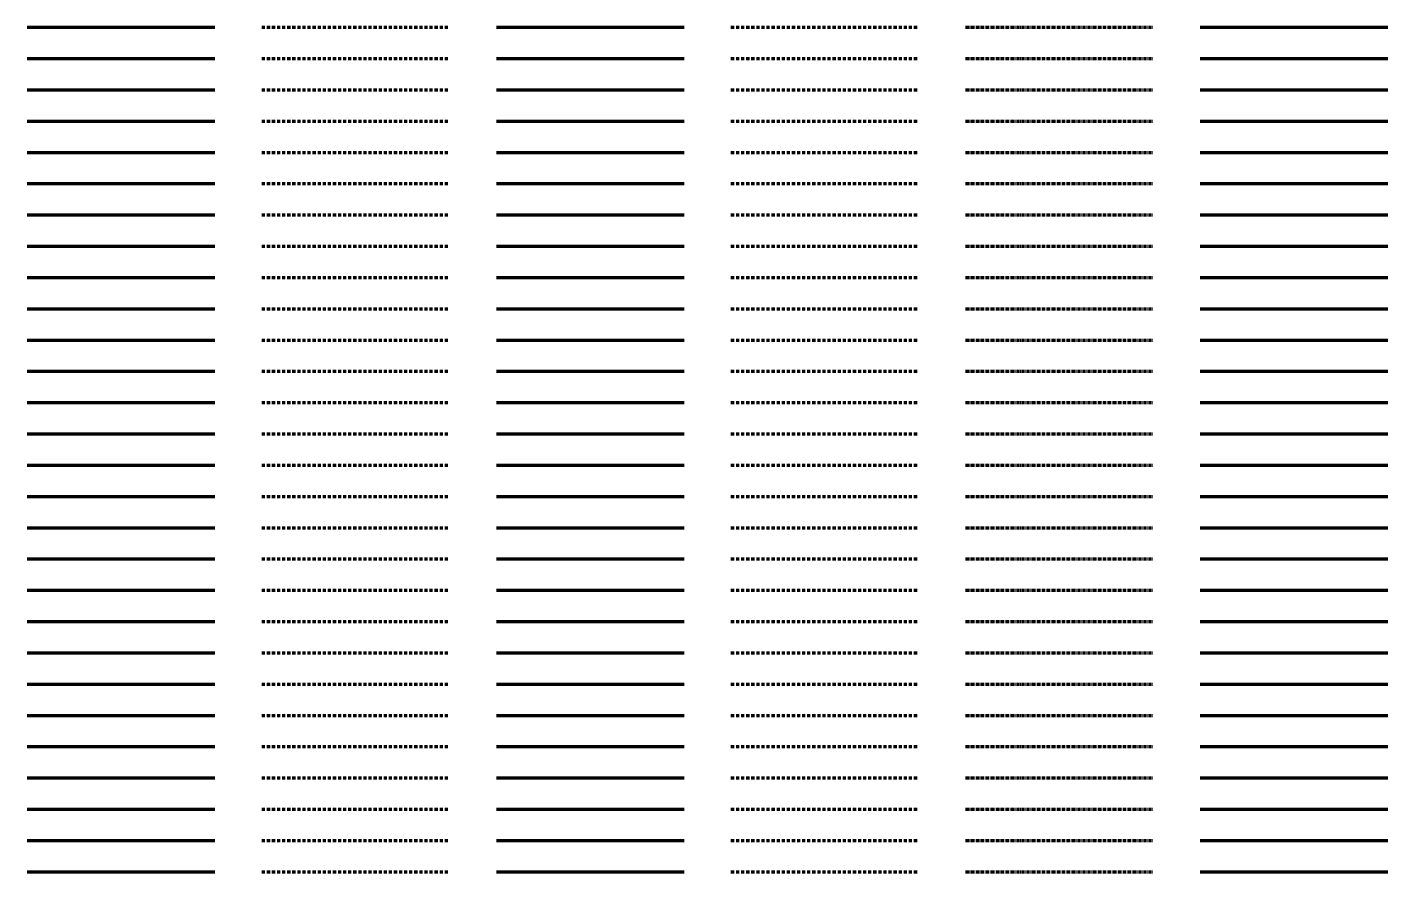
# Model space of a CAD drawing. Header units: metres. Extents: x -170 to 2070, y -13 to 17840.
# Drawn here: x 150 to 1020, y 14500 to 15040 of the extents above; entities that cross this region are included whole.
import ezdxf
from ezdxf.lldxf.tags import DXFTag

# ---------------------------------------------------------------- set-up
doc = ezdxf.new("R2010")
doc.units = ezdxf.units.M
doc.linetypes.add('KL-SO', pattern=[3.25, 2, -1.25])
doc.linetypes.add('KL-VERLATEN-SO', pattern=[3.25, 2, -0.5, 0.25, -0.5])
for name, color, linetype, lineweight in [('B-OI-KL-ET_MS_MANTELBUIS_ST_107-G', 7, 'Continuous', 70), ('B-OI-KL-ET_MS_MANTELBUIS_ST_107-RESERVE-G', 7, 'KL-RESERVE-SO', 70), ('B-OI-KL-ET_MS_MANTELBUIS_ST_107-VERLATEN-G', 7, 'KL-VERLATEN-SO', 70), ('B-OI-KL-ET_MS_MANTELBUIS_ST_108-G', 7, 'Continuous', 70), ('B-OI-KL-ET_MS_MANTELBUIS_ST_108-RESERVE-G', 7, 'KL-RESERVE-SO', 70), ('B-OI-KL-ET_MS_MANTELBUIS_ST_108-VERLATEN-G', 7, 'KL-VERLATEN-SO', 70), ('B-OI-KL-ET_MS_MANTELBUIS_ST_110-G', 7, 'Continuous', 70), ('B-OI-KL-ET_MS_MANTELBUIS_ST_110-RESERVE-G', 7, 'KL-RESERVE-SO', 70), ('B-OI-KL-ET_MS_MANTELBUIS_ST_110-VERLATEN-G', 7, 'KL-VERLATEN-SO', 70), ('B-OI-KL-ET_MS_MANTELBUIS_ST_113-G', 7, 'Continuous', 70), ('B-OI-KL-ET_MS_MANTELBUIS_ST_113-RESERVE-G', 7, 'KL-RESERVE-SO', 70), ('B-OI-KL-ET_MS_MANTELBUIS_ST_113-VERLATEN-G', 7, 'KL-VERLATEN-SO', 70), ('B-OI-KL-ET_MS_MANTELBUIS_ST_114.3-G', 7, 'Continuous', 70), ('B-OI-KL-ET_MS_MANTELBUIS_ST_114.3-RESERVE-G', 7, 'KL-RESERVE-SO', 70), ('B-OI-KL-ET_MS_MANTELBUIS_ST_114.3-VERLATEN-G', 7, 'KL-VERLATEN-SO', 70), ('B-OI-KL-ET_MS_MANTELBUIS_ST_120-G', 7, 'Continuous', 70), ('B-OI-KL-ET_MS_MANTELBUIS_ST_120-RESERVE-G', 7, 'KL-RESERVE-SO', 70), ('B-OI-KL-ET_MS_MANTELBUIS_ST_120-VERLATEN-G', 7, 'KL-VERLATEN-SO', 70), ('B-OI-KL-ET_MS_MANTELBUIS_ST_125-G', 7, 'Continuous', 70), ('B-OI-KL-ET_MS_MANTELBUIS_ST_125-RESERVE-G', 7, 'KL-RESERVE-SO', 70), ('B-OI-KL-ET_MS_MANTELBUIS_ST_125-VERLATEN-G', 7, 'KL-VERLATEN-SO', 70), ('B-OI-KL-ET_MS_MANTELBUIS_ST_133-G', 7, 'Continuous', 70), ('B-OI-KL-ET_MS_MANTELBUIS_ST_133-RESERVE-G', 7, 'KL-RESERVE-SO', 70), ('B-OI-KL-ET_MS_MANTELBUIS_ST_133-VERLATEN-G', 7, 'KL-VERLATEN-SO', 70), ('B-OI-KL-ET_MS_MANTELBUIS_ST_139.7-G', 7, 'Continuous', 70), ('B-OI-KL-ET_MS_MANTELBUIS_ST_139.7-RESERVE-G', 7, 'KL-RESERVE-SO', 70), ('B-OI-KL-ET_MS_MANTELBUIS_ST_139.7-VERLATEN-G', 7, 'KL-VERLATEN-SO', 70), ('B-OI-KL-ET_MS_MANTELBUIS_ST_140-G', 7, 'Continuous', 70), ('B-OI-KL-ET_MS_MANTELBUIS_ST_140-RESERVE-G', 7, 'KL-RESERVE-SO', 70), ('B-OI-KL-ET_MS_MANTELBUIS_ST_140-VERLATEN-G', 7, 'KL-VERLATEN-SO', 70), ('B-OI-KL-ET_MS_MANTELBUIS_ST_150-G', 7, 'Continuous', 70), ('B-OI-KL-ET_MS_MANTELBUIS_ST_150-RESERVE-G', 7, 'KL-RESERVE-SO', 70), ('B-OI-KL-ET_MS_MANTELBUIS_ST_150-VERLATEN-G', 7, 'KL-VERLATEN-SO', 70), ('B-OI-KL-ET_MS_MANTELBUIS_ST_159-G', 7, 'Continuous', 70), ('B-OI-KL-ET_MS_MANTELBUIS_ST_159-RESERVE-G', 7, 'KL-RESERVE-SO', 70), ('B-OI-KL-ET_MS_MANTELBUIS_ST_159-VERLATEN-G', 7, 'KL-VERLATEN-SO', 70), ('B-OI-KL-ET_MS_MANTELBUIS_ST_160-G', 7, 'Continuous', 70), ('B-OI-KL-ET_MS_MANTELBUIS_ST_160-RESERVE-G', 7, 'KL-RESERVE-SO', 70), ('B-OI-KL-ET_MS_MANTELBUIS_ST_160-VERLATEN-G', 7, 'KL-VERLATEN-SO', 70), ('B-OI-KL-ET_MS_MANTELBUIS_ST_168.3-G', 7, 'Continuous', 70), ('B-OI-KL-ET_MS_MANTELBUIS_ST_168.3-RESERVE-G', 7, 'KL-RESERVE-SO', 70), ('B-OI-KL-ET_MS_MANTELBUIS_ST_168.3-VERLATEN-G', 7, 'KL-VERLATEN-SO', 70), ('B-OI-KL-ET_MS_MANTELBUIS_ST_175-G', 7, 'Continuous', 70), ('B-OI-KL-ET_MS_MANTELBUIS_ST_175-RESERVE-G', 7, 'KL-RESERVE-SO', 70), ('B-OI-KL-ET_MS_MANTELBUIS_ST_175-VERLATEN-G', 7, 'KL-VERLATEN-SO', 70), ('B-OI-KL-ET_MS_MANTELBUIS_ST_200-G', 7, 'Continuous', 70), ('B-OI-KL-ET_MS_MANTELBUIS_ST_200-RESERVE-G', 7, 'KL-RESERVE-SO', 70), ('B-OI-KL-ET_MS_MANTELBUIS_ST_200-VERLATEN-G', 7, 'KL-VERLATEN-SO', 70), ('B-OI-KL-ET_MS_MANTELBUIS_ST_216-G', 7, 'Continuous', 70), ('B-OI-KL-ET_MS_MANTELBUIS_ST_216-RESERVE-G', 7, 'KL-RESERVE-SO', 70), ('B-OI-KL-ET_MS_MANTELBUIS_ST_216-VERLATEN-G', 7, 'KL-VERLATEN-SO', 70), ('B-OI-KL-ET_MS_MANTELBUIS_ST_219.1-G', 7, 'Continuous', 70), ('B-OI-KL-ET_MS_MANTELBUIS_ST_219.1-RESERVE-G', 7, 'KL-RESERVE-SO', 70), ('B-OI-KL-ET_MS_MANTELBUIS_ST_219.1-VERLATEN-G', 7, 'KL-VERLATEN-SO', 70), ('B-OI-KL-ET_MS_MANTELBUIS_ST_250-G', 7, 'Continuous', 70), ('B-OI-KL-ET_MS_MANTELBUIS_ST_250-RESERVE-G', 7, 'KL-RESERVE-SO', 70), ('B-OI-KL-ET_MS_MANTELBUIS_ST_250-VERLATEN-G', 7, 'KL-VERLATEN-SO', 70), ('B-OI-KL-ET_MS_MANTELBUIS_ST_250.3-G', 7, 'Continuous', 70), ('B-OI-KL-ET_MS_MANTELBUIS_ST_250.3-RESERVE-G', 7, 'KL-RESERVE-SO', 70), ('B-OI-KL-ET_MS_MANTELBUIS_ST_250.3-VERLATEN-G', 7, 'KL-VERLATEN-SO', 70), ('B-OI-KL-ET_MS_MANTELBUIS_ST_260-G', 7, 'Continuous', 70), ('B-OI-KL-ET_MS_MANTELBUIS_ST_260-RESERVE-G', 7, 'KL-RESERVE-SO', 70), ('B-OI-KL-ET_MS_MANTELBUIS_ST_260-VERLATEN-G', 7, 'KL-VERLATEN-SO', 70), ('B-OI-KL-ET_MS_MANTELBUIS_ST_267-G', 7, 'Continuous', 70), ('B-OI-KL-ET_MS_MANTELBUIS_ST_267-RESERVE-G', 7, 'KL-RESERVE-SO', 70), ('B-OI-KL-ET_MS_MANTELBUIS_ST_267-VERLATEN-G', 7, 'KL-VERLATEN-SO', 70), ('B-OI-KL-ET_MS_MANTELBUIS_ST_273-G', 7, 'Continuous', 70), ('B-OI-KL-ET_MS_MANTELBUIS_ST_273-RESERVE-G', 7, 'KL-RESERVE-SO', 70), ('B-OI-KL-ET_MS_MANTELBUIS_ST_273-VERLATEN-G', 7, 'KL-VERLATEN-SO', 70), ('B-OI-KL-ET_MS_MANTELBUIS_ST_280-G', 7, 'Continuous', 70), ('B-OI-KL-ET_MS_MANTELBUIS_ST_280-RESERVE-G', 7, 'KL-RESERVE-SO', 70), ('B-OI-KL-ET_MS_MANTELBUIS_ST_280-VERLATEN-G', 7, 'KL-VERLATEN-SO', 70), ('B-OI-KL-ET_MS_MANTELBUIS_ST_300-G', 7, 'Continuous', 70), ('B-OI-KL-ET_MS_MANTELBUIS_ST_300-RESERVE-G', 7, 'KL-RESERVE-SO', 70), ('B-OI-KL-ET_MS_MANTELBUIS_ST_300-VERLATEN-G', 7, 'KL-VERLATEN-SO', 70), ('B-OI-KL-ET_MS_MANTELBUIS_ST_323.9-G', 7, 'Continuous', 70), ('B-OI-KL-ET_MS_MANTELBUIS_ST_323.9-RESERVE-G', 7, 'KL-RESERVE-SO', 70), ('B-OI-KL-ET_MS_MANTELBUIS_ST_323.9-VERLATEN-G', 7, 'KL-VERLATEN-SO', 70), ('B-OI-KL-ET_MS_MANTELBUIS_ST_368-G', 7, 'Continuous', 70), ('B-OI-KL-ET_MS_MANTELBUIS_ST_368-RESERVE-G', 7, 'KL-RESERVE-SO', 70), ('B-OI-KL-ET_MS_MANTELBUIS_ST_368-VERLATEN-G', 7, 'KL-VERLATEN-SO', 70), ('B-OI-KL-ET_MS_MANTELBUIS_ST_40-G', 7, 'Continuous', 70), ('B-OI-KL-ET_MS_MANTELBUIS_ST_40-RESERVE-G', 7, 'KL-RESERVE-SO', 70), ('B-OI-KL-ET_MS_MANTELBUIS_ST_40-VERLATEN-G', 7, 'KL-VERLATEN-SO', 70), ('N-OI-KL-ET_MS_MANTELBUIS_ST_107-G', 10, 'KL-SO', 70), ('N-OI-KL-ET_MS_MANTELBUIS_ST_108-G', 10, 'KL-SO', 70), ('N-OI-KL-ET_MS_MANTELBUIS_ST_110-G', 10, 'KL-SO', 70), ('N-OI-KL-ET_MS_MANTELBUIS_ST_113-G', 10, 'KL-SO', 70), ('N-OI-KL-ET_MS_MANTELBUIS_ST_114.3-G', 10, 'KL-SO', 70), ('N-OI-KL-ET_MS_MANTELBUIS_ST_120-G', 10, 'KL-SO', 70), ('N-OI-KL-ET_MS_MANTELBUIS_ST_125-G', 10, 'KL-SO', 70), ('N-OI-KL-ET_MS_MANTELBUIS_ST_133-G', 10, 'KL-SO', 70), ('N-OI-KL-ET_MS_MANTELBUIS_ST_139.7-G', 10, 'KL-SO', 70), ('N-OI-KL-ET_MS_MANTELBUIS_ST_140-G', 10, 'KL-SO', 70), ('N-OI-KL-ET_MS_MANTELBUIS_ST_150-G', 10, 'KL-SO', 70), ('N-OI-KL-ET_MS_MANTELBUIS_ST_159-G', 10, 'KL-SO', 70), ('N-OI-KL-ET_MS_MANTELBUIS_ST_160-G', 10, 'KL-SO', 70), ('N-OI-KL-ET_MS_MANTELBUIS_ST_168.3-G', 10, 'KL-SO', 70), ('N-OI-KL-ET_MS_MANTELBUIS_ST_175-G', 10, 'KL-SO', 70), ('N-OI-KL-ET_MS_MANTELBUIS_ST_200-G', 10, 'KL-SO', 70), ('N-OI-KL-ET_MS_MANTELBUIS_ST_216-G', 10, 'KL-SO', 70), ('N-OI-KL-ET_MS_MANTELBUIS_ST_219.1-G', 10, 'KL-SO', 70), ('N-OI-KL-ET_MS_MANTELBUIS_ST_250-G', 10, 'KL-SO', 70), ('N-OI-KL-ET_MS_MANTELBUIS_ST_250.3-G', 10, 'KL-SO', 70), ('N-OI-KL-ET_MS_MANTELBUIS_ST_260-G', 10, 'KL-SO', 70), ('N-OI-KL-ET_MS_MANTELBUIS_ST_267-G', 10, 'KL-SO', 70), ('N-OI-KL-ET_MS_MANTELBUIS_ST_273-G', 10, 'KL-SO', 70), ('N-OI-KL-ET_MS_MANTELBUIS_ST_280-G', 10, 'KL-SO', 70), ('N-OI-KL-ET_MS_MANTELBUIS_ST_300-G', 10, 'KL-SO', 70), ('N-OI-KL-ET_MS_MANTELBUIS_ST_323.9-G', 10, 'KL-SO', 70), ('N-OI-KL-ET_MS_MANTELBUIS_ST_368-G', 10, 'KL-SO', 70), ('N-OI-KL-ET_MS_MANTELBUIS_ST_40-G', 10, 'KL-SO', 70), ('R-OI-KL-ET_MS_MANTELBUIS_ST_107-G', 10, 'KL-SO', 70), ('R-OI-KL-ET_MS_MANTELBUIS_ST_108-G', 10, 'KL-SO', 70), ('R-OI-KL-ET_MS_MANTELBUIS_ST_110-G', 10, 'KL-SO', 70), ('R-OI-KL-ET_MS_MANTELBUIS_ST_113-G', 10, 'KL-SO', 70), ('R-OI-KL-ET_MS_MANTELBUIS_ST_114.3-G', 10, 'KL-SO', 70), ('R-OI-KL-ET_MS_MANTELBUIS_ST_120-G', 10, 'KL-SO', 70), ('R-OI-KL-ET_MS_MANTELBUIS_ST_125-G', 10, 'KL-SO', 70), ('R-OI-KL-ET_MS_MANTELBUIS_ST_133-G', 10, 'KL-SO', 70), ('R-OI-KL-ET_MS_MANTELBUIS_ST_139.7-G', 10, 'KL-SO', 70), ('R-OI-KL-ET_MS_MANTELBUIS_ST_140-G', 10, 'KL-SO', 70), ('R-OI-KL-ET_MS_MANTELBUIS_ST_150-G', 10, 'KL-SO', 70), ('R-OI-KL-ET_MS_MANTELBUIS_ST_159-G', 10, 'KL-SO', 70), ('R-OI-KL-ET_MS_MANTELBUIS_ST_160-G', 10, 'KL-SO', 70), ('R-OI-KL-ET_MS_MANTELBUIS_ST_168.3-G', 10, 'KL-SO', 70), ('R-OI-KL-ET_MS_MANTELBUIS_ST_175-G', 10, 'KL-SO', 70), ('R-OI-KL-ET_MS_MANTELBUIS_ST_200-G', 10, 'KL-SO', 70), ('R-OI-KL-ET_MS_MANTELBUIS_ST_216-G', 10, 'KL-SO', 70), ('R-OI-KL-ET_MS_MANTELBUIS_ST_219.1-G', 10, 'KL-SO', 70), ('R-OI-KL-ET_MS_MANTELBUIS_ST_250-G', 10, 'KL-SO', 70), ('R-OI-KL-ET_MS_MANTELBUIS_ST_250.3-G', 10, 'KL-SO', 70), ('R-OI-KL-ET_MS_MANTELBUIS_ST_260-G', 10, 'KL-SO', 70), ('R-OI-KL-ET_MS_MANTELBUIS_ST_267-G', 10, 'KL-SO', 70), ('R-OI-KL-ET_MS_MANTELBUIS_ST_273-G', 10, 'KL-SO', 70), ('R-OI-KL-ET_MS_MANTELBUIS_ST_280-G', 10, 'KL-SO', 70), ('R-OI-KL-ET_MS_MANTELBUIS_ST_300-G', 10, 'KL-SO', 70), ('R-OI-KL-ET_MS_MANTELBUIS_ST_323.9-G', 10, 'KL-SO', 70), ('R-OI-KL-ET_MS_MANTELBUIS_ST_368-G', 10, 'KL-SO', 70), ('R-OI-KL-ET_MS_MANTELBUIS_ST_40-G', 10, 'KL-SO', 70), ('V-OI-KL-ET_MS_MANTELBUIS_ST_107-G', 7, 'V-KL-SO', 70), ('V-OI-KL-ET_MS_MANTELBUIS_ST_108-G', 7, 'V-KL-SO', 70), ('V-OI-KL-ET_MS_MANTELBUIS_ST_110-G', 7, 'V-KL-SO', 70), ('V-OI-KL-ET_MS_MANTELBUIS_ST_113-G', 7, 'V-KL-SO', 70), ('V-OI-KL-ET_MS_MANTELBUIS_ST_114.3-G', 7, 'V-KL-SO', 70), ('V-OI-KL-ET_MS_MANTELBUIS_ST_120-G', 7, 'V-KL-SO', 70), ('V-OI-KL-ET_MS_MANTELBUIS_ST_125-G', 7, 'V-KL-SO', 70), ('V-OI-KL-ET_MS_MANTELBUIS_ST_133-G', 7, 'V-KL-SO', 70), ('V-OI-KL-ET_MS_MANTELBUIS_ST_139.7-G', 7, 'V-KL-SO', 70), ('V-OI-KL-ET_MS_MANTELBUIS_ST_140-G', 7, 'V-KL-SO', 70), ('V-OI-KL-ET_MS_MANTELBUIS_ST_150-G', 7, 'V-KL-SO', 70), ('V-OI-KL-ET_MS_MANTELBUIS_ST_159-G', 7, 'V-KL-SO', 70), ('V-OI-KL-ET_MS_MANTELBUIS_ST_160-G', 7, 'V-KL-SO', 70), ('V-OI-KL-ET_MS_MANTELBUIS_ST_168.3-G', 7, 'V-KL-SO', 70), ('V-OI-KL-ET_MS_MANTELBUIS_ST_175-G', 7, 'V-KL-SO', 70), ('V-OI-KL-ET_MS_MANTELBUIS_ST_200-G', 7, 'V-KL-SO', 70), ('V-OI-KL-ET_MS_MANTELBUIS_ST_216-G', 7, 'V-KL-SO', 70), ('V-OI-KL-ET_MS_MANTELBUIS_ST_219.1-G', 7, 'V-KL-SO', 70), ('V-OI-KL-ET_MS_MANTELBUIS_ST_250-G', 7, 'V-KL-SO', 70), ('V-OI-KL-ET_MS_MANTELBUIS_ST_250.3-G', 7, 'V-KL-SO', 70), ('V-OI-KL-ET_MS_MANTELBUIS_ST_260-G', 7, 'V-KL-SO', 70), ('V-OI-KL-ET_MS_MANTELBUIS_ST_267-G', 7, 'V-KL-SO', 70), ('V-OI-KL-ET_MS_MANTELBUIS_ST_273-G', 7, 'V-KL-SO', 70), ('V-OI-KL-ET_MS_MANTELBUIS_ST_280-G', 7, 'V-KL-SO', 70), ('V-OI-KL-ET_MS_MANTELBUIS_ST_300-G', 7, 'V-KL-SO', 70), ('V-OI-KL-ET_MS_MANTELBUIS_ST_323.9-G', 7, 'V-KL-SO', 70), ('V-OI-KL-ET_MS_MANTELBUIS_ST_368-G', 7, 'V-KL-SO', 70), ('V-OI-KL-ET_MS_MANTELBUIS_ST_40-G', 7, 'V-KL-SO', 70)]:
    doc.layers.add(name, color=color, linetype=linetype, lineweight=lineweight)
tags = doc.linetypes.add('KL-RESERVE-SO', pattern='A,7,-2,["RS",Standard,S=1,R=0,X=-1,Y=-0.5],-1.5', length=10.5).pattern_tags.tags
tags[6] = DXFTag(74, 10)
doc.linetypes.add('V-KL-SO', pattern='A,2,[24,nlcs.shx,S=0.75,R=0,X=0,Y=0],2', length=4)

msp = doc.modelspace()

# ---------------------------------------------------------------- linework, layer by layer
at = {"layer": 'B-OI-KL-ET_MS_MANTELBUIS_ST_107-G'}
msp.add_line((150, 14500), (270, 14500), dxfattribs=at)
at = {"layer": 'B-OI-KL-ET_MS_MANTELBUIS_ST_107-RESERVE-G'}
msp.add_line((900, 14500), (1020, 14500), dxfattribs=at)
at = {"layer": 'B-OI-KL-ET_MS_MANTELBUIS_ST_107-VERLATEN-G'}
msp.add_line((750, 14500), (870, 14500), dxfattribs=at)
at = {"layer": 'B-OI-KL-ET_MS_MANTELBUIS_ST_108-G'}
msp.add_line((150, 14520), (270, 14520), dxfattribs=at)
at = {"layer": 'B-OI-KL-ET_MS_MANTELBUIS_ST_108-RESERVE-G'}
msp.add_line((900, 14520), (1020, 14520), dxfattribs=at)
at = {"layer": 'B-OI-KL-ET_MS_MANTELBUIS_ST_108-VERLATEN-G'}
msp.add_line((750, 14520), (870, 14520), dxfattribs=at)
at = {"layer": 'B-OI-KL-ET_MS_MANTELBUIS_ST_110-G'}
msp.add_line((150, 14540), (270, 14540), dxfattribs=at)
at = {"layer": 'B-OI-KL-ET_MS_MANTELBUIS_ST_110-RESERVE-G'}
msp.add_line((900, 14540), (1020, 14540), dxfattribs=at)
at = {"layer": 'B-OI-KL-ET_MS_MANTELBUIS_ST_110-VERLATEN-G'}
msp.add_line((750, 14540), (870, 14540), dxfattribs=at)
at = {"layer": 'B-OI-KL-ET_MS_MANTELBUIS_ST_113-G'}
msp.add_line((150, 14560), (270, 14560), dxfattribs=at)
at = {"layer": 'B-OI-KL-ET_MS_MANTELBUIS_ST_113-RESERVE-G'}
msp.add_line((900, 14560), (1020, 14560), dxfattribs=at)
at = {"layer": 'B-OI-KL-ET_MS_MANTELBUIS_ST_113-VERLATEN-G'}
msp.add_line((750, 14560), (870, 14560), dxfattribs=at)
at = {"layer": 'B-OI-KL-ET_MS_MANTELBUIS_ST_114.3-G'}
msp.add_line((150, 14580), (270, 14580), dxfattribs=at)
at = {"layer": 'B-OI-KL-ET_MS_MANTELBUIS_ST_114.3-RESERVE-G'}
msp.add_line((900, 14580), (1020, 14580), dxfattribs=at)
at = {"layer": 'B-OI-KL-ET_MS_MANTELBUIS_ST_114.3-VERLATEN-G'}
msp.add_line((750, 14580), (870, 14580), dxfattribs=at)
at = {"layer": 'B-OI-KL-ET_MS_MANTELBUIS_ST_120-G'}
msp.add_line((150, 14600), (270, 14600), dxfattribs=at)
at = {"layer": 'B-OI-KL-ET_MS_MANTELBUIS_ST_120-RESERVE-G'}
msp.add_line((900, 14600), (1020, 14600), dxfattribs=at)
at = {"layer": 'B-OI-KL-ET_MS_MANTELBUIS_ST_120-VERLATEN-G'}
msp.add_line((750, 14600), (870, 14600), dxfattribs=at)
at = {"layer": 'B-OI-KL-ET_MS_MANTELBUIS_ST_125-G'}
msp.add_line((150, 14620), (270, 14620), dxfattribs=at)
at = {"layer": 'B-OI-KL-ET_MS_MANTELBUIS_ST_125-RESERVE-G'}
msp.add_line((900, 14620), (1020, 14620), dxfattribs=at)
at = {"layer": 'B-OI-KL-ET_MS_MANTELBUIS_ST_125-VERLATEN-G'}
msp.add_line((750, 14620), (870, 14620), dxfattribs=at)
at = {"layer": 'B-OI-KL-ET_MS_MANTELBUIS_ST_133-G'}
msp.add_line((150, 14640), (270, 14640), dxfattribs=at)
at = {"layer": 'B-OI-KL-ET_MS_MANTELBUIS_ST_133-RESERVE-G'}
msp.add_line((900, 14640), (1020, 14640), dxfattribs=at)
at = {"layer": 'B-OI-KL-ET_MS_MANTELBUIS_ST_133-VERLATEN-G'}
msp.add_line((750, 14640), (870, 14640), dxfattribs=at)
at = {"layer": 'B-OI-KL-ET_MS_MANTELBUIS_ST_139.7-G'}
msp.add_line((150, 14660), (270, 14660), dxfattribs=at)
at = {"layer": 'B-OI-KL-ET_MS_MANTELBUIS_ST_139.7-RESERVE-G'}
msp.add_line((900, 14660), (1020, 14660), dxfattribs=at)
at = {"layer": 'B-OI-KL-ET_MS_MANTELBUIS_ST_139.7-VERLATEN-G'}
msp.add_line((750, 14660), (870, 14660), dxfattribs=at)
at = {"layer": 'B-OI-KL-ET_MS_MANTELBUIS_ST_140-G'}
msp.add_line((150, 14680), (270, 14680), dxfattribs=at)
at = {"layer": 'B-OI-KL-ET_MS_MANTELBUIS_ST_140-RESERVE-G'}
msp.add_line((900, 14680), (1020, 14680), dxfattribs=at)
at = {"layer": 'B-OI-KL-ET_MS_MANTELBUIS_ST_140-VERLATEN-G'}
msp.add_line((750, 14680), (870, 14680), dxfattribs=at)
at = {"layer": 'B-OI-KL-ET_MS_MANTELBUIS_ST_150-G'}
msp.add_line((150, 14700), (270, 14700), dxfattribs=at)
at = {"layer": 'B-OI-KL-ET_MS_MANTELBUIS_ST_150-RESERVE-G'}
msp.add_line((900, 14700), (1020, 14700), dxfattribs=at)
at = {"layer": 'B-OI-KL-ET_MS_MANTELBUIS_ST_150-VERLATEN-G'}
msp.add_line((750, 14700), (870, 14700), dxfattribs=at)
at = {"layer": 'B-OI-KL-ET_MS_MANTELBUIS_ST_159-G'}
msp.add_line((150, 14720), (270, 14720), dxfattribs=at)
at = {"layer": 'B-OI-KL-ET_MS_MANTELBUIS_ST_159-RESERVE-G'}
msp.add_line((900, 14720), (1020, 14720), dxfattribs=at)
at = {"layer": 'B-OI-KL-ET_MS_MANTELBUIS_ST_159-VERLATEN-G'}
msp.add_line((750, 14720), (870, 14720), dxfattribs=at)
at = {"layer": 'B-OI-KL-ET_MS_MANTELBUIS_ST_160-G'}
msp.add_line((150, 14740), (270, 14740), dxfattribs=at)
at = {"layer": 'B-OI-KL-ET_MS_MANTELBUIS_ST_160-RESERVE-G'}
msp.add_line((900, 14740), (1020, 14740), dxfattribs=at)
at = {"layer": 'B-OI-KL-ET_MS_MANTELBUIS_ST_160-VERLATEN-G'}
msp.add_line((750, 14740), (870, 14740), dxfattribs=at)
at = {"layer": 'B-OI-KL-ET_MS_MANTELBUIS_ST_168.3-G'}
msp.add_line((150, 14760), (270, 14760), dxfattribs=at)
at = {"layer": 'B-OI-KL-ET_MS_MANTELBUIS_ST_168.3-RESERVE-G'}
msp.add_line((900, 14760), (1020, 14760), dxfattribs=at)
at = {"layer": 'B-OI-KL-ET_MS_MANTELBUIS_ST_168.3-VERLATEN-G'}
msp.add_line((750, 14760), (870, 14760), dxfattribs=at)
at = {"layer": 'B-OI-KL-ET_MS_MANTELBUIS_ST_175-G'}
msp.add_line((150, 14780), (270, 14780), dxfattribs=at)
at = {"layer": 'B-OI-KL-ET_MS_MANTELBUIS_ST_175-RESERVE-G'}
msp.add_line((900, 14780), (1020, 14780), dxfattribs=at)
at = {"layer": 'B-OI-KL-ET_MS_MANTELBUIS_ST_175-VERLATEN-G'}
msp.add_line((750, 14780), (870, 14780), dxfattribs=at)
at = {"layer": 'B-OI-KL-ET_MS_MANTELBUIS_ST_200-G'}
msp.add_line((150, 14800), (270, 14800), dxfattribs=at)
at = {"layer": 'B-OI-KL-ET_MS_MANTELBUIS_ST_200-RESERVE-G'}
msp.add_line((900, 14800), (1020, 14800), dxfattribs=at)
at = {"layer": 'B-OI-KL-ET_MS_MANTELBUIS_ST_200-VERLATEN-G'}
msp.add_line((750, 14800), (870, 14800), dxfattribs=at)
at = {"layer": 'B-OI-KL-ET_MS_MANTELBUIS_ST_216-G'}
msp.add_line((150, 14820), (270, 14820), dxfattribs=at)
at = {"layer": 'B-OI-KL-ET_MS_MANTELBUIS_ST_216-RESERVE-G'}
msp.add_line((900, 14820), (1020, 14820), dxfattribs=at)
at = {"layer": 'B-OI-KL-ET_MS_MANTELBUIS_ST_216-VERLATEN-G'}
msp.add_line((750, 14820), (870, 14820), dxfattribs=at)
at = {"layer": 'B-OI-KL-ET_MS_MANTELBUIS_ST_219.1-G'}
msp.add_line((150, 14840), (270, 14840), dxfattribs=at)
at = {"layer": 'B-OI-KL-ET_MS_MANTELBUIS_ST_219.1-RESERVE-G'}
msp.add_line((900, 14840), (1020, 14840), dxfattribs=at)
at = {"layer": 'B-OI-KL-ET_MS_MANTELBUIS_ST_219.1-VERLATEN-G'}
msp.add_line((750, 14840), (870, 14840), dxfattribs=at)
at = {"layer": 'B-OI-KL-ET_MS_MANTELBUIS_ST_250-G'}
msp.add_line((150, 14860), (270, 14860), dxfattribs=at)
at = {"layer": 'B-OI-KL-ET_MS_MANTELBUIS_ST_250-RESERVE-G'}
msp.add_line((900, 14860), (1020, 14860), dxfattribs=at)
at = {"layer": 'B-OI-KL-ET_MS_MANTELBUIS_ST_250-VERLATEN-G'}
msp.add_line((750, 14860), (870, 14860), dxfattribs=at)
at = {"layer": 'B-OI-KL-ET_MS_MANTELBUIS_ST_250.3-G'}
msp.add_line((150, 14880), (270, 14880), dxfattribs=at)
at = {"layer": 'B-OI-KL-ET_MS_MANTELBUIS_ST_250.3-RESERVE-G'}
msp.add_line((900, 14880), (1020, 14880), dxfattribs=at)
at = {"layer": 'B-OI-KL-ET_MS_MANTELBUIS_ST_250.3-VERLATEN-G'}
msp.add_line((750, 14880), (870, 14880), dxfattribs=at)
at = {"layer": 'B-OI-KL-ET_MS_MANTELBUIS_ST_260-G'}
msp.add_line((150, 14900), (270, 14900), dxfattribs=at)
at = {"layer": 'B-OI-KL-ET_MS_MANTELBUIS_ST_260-RESERVE-G'}
msp.add_line((900, 14900), (1020, 14900), dxfattribs=at)
at = {"layer": 'B-OI-KL-ET_MS_MANTELBUIS_ST_260-VERLATEN-G'}
msp.add_line((750, 14900), (870, 14900), dxfattribs=at)
at = {"layer": 'B-OI-KL-ET_MS_MANTELBUIS_ST_267-G'}
msp.add_line((150, 14920), (270, 14920), dxfattribs=at)
at = {"layer": 'B-OI-KL-ET_MS_MANTELBUIS_ST_267-RESERVE-G'}
msp.add_line((900, 14920), (1020, 14920), dxfattribs=at)
at = {"layer": 'B-OI-KL-ET_MS_MANTELBUIS_ST_267-VERLATEN-G'}
msp.add_line((750, 14920), (870, 14920), dxfattribs=at)
at = {"layer": 'B-OI-KL-ET_MS_MANTELBUIS_ST_273-G'}
msp.add_line((150, 14940), (270, 14940), dxfattribs=at)
at = {"layer": 'B-OI-KL-ET_MS_MANTELBUIS_ST_273-RESERVE-G'}
msp.add_line((900, 14940), (1020, 14940), dxfattribs=at)
at = {"layer": 'B-OI-KL-ET_MS_MANTELBUIS_ST_273-VERLATEN-G'}
msp.add_line((750, 14940), (870, 14940), dxfattribs=at)
at = {"layer": 'B-OI-KL-ET_MS_MANTELBUIS_ST_280-G'}
msp.add_line((150, 14960), (270, 14960), dxfattribs=at)
at = {"layer": 'B-OI-KL-ET_MS_MANTELBUIS_ST_280-RESERVE-G'}
msp.add_line((900, 14960), (1020, 14960), dxfattribs=at)
at = {"layer": 'B-OI-KL-ET_MS_MANTELBUIS_ST_280-VERLATEN-G'}
msp.add_line((750, 14960), (870, 14960), dxfattribs=at)
at = {"layer": 'B-OI-KL-ET_MS_MANTELBUIS_ST_300-G'}
msp.add_line((150, 14980), (270, 14980), dxfattribs=at)
at = {"layer": 'B-OI-KL-ET_MS_MANTELBUIS_ST_300-RESERVE-G'}
msp.add_line((900, 14980), (1020, 14980), dxfattribs=at)
at = {"layer": 'B-OI-KL-ET_MS_MANTELBUIS_ST_300-VERLATEN-G'}
msp.add_line((750, 14980), (870, 14980), dxfattribs=at)
at = {"layer": 'B-OI-KL-ET_MS_MANTELBUIS_ST_323.9-G'}
msp.add_line((150, 15000), (270, 15000), dxfattribs=at)
at = {"layer": 'B-OI-KL-ET_MS_MANTELBUIS_ST_323.9-RESERVE-G'}
msp.add_line((900, 15000), (1020, 15000), dxfattribs=at)
at = {"layer": 'B-OI-KL-ET_MS_MANTELBUIS_ST_323.9-VERLATEN-G'}
msp.add_line((750, 15000), (870, 15000), dxfattribs=at)
at = {"layer": 'B-OI-KL-ET_MS_MANTELBUIS_ST_368-G'}
msp.add_line((150, 15020), (270, 15020), dxfattribs=at)
at = {"layer": 'B-OI-KL-ET_MS_MANTELBUIS_ST_368-RESERVE-G'}
msp.add_line((900, 15020), (1020, 15020), dxfattribs=at)
at = {"layer": 'B-OI-KL-ET_MS_MANTELBUIS_ST_368-VERLATEN-G'}
msp.add_line((750, 15020), (870, 15020), dxfattribs=at)
at = {"layer": 'B-OI-KL-ET_MS_MANTELBUIS_ST_40-G'}
msp.add_line((150, 15040), (270, 15040), dxfattribs=at)
at = {"layer": 'B-OI-KL-ET_MS_MANTELBUIS_ST_40-RESERVE-G'}
msp.add_line((900, 15040), (1020, 15040), dxfattribs=at)
at = {"layer": 'B-OI-KL-ET_MS_MANTELBUIS_ST_40-VERLATEN-G'}
msp.add_line((750, 15040), (870, 15040), dxfattribs=at)
at = {"layer": 'N-OI-KL-ET_MS_MANTELBUIS_ST_107-G'}
msp.add_line((300, 14500), (420, 14500), dxfattribs=at)
at = {"layer": 'N-OI-KL-ET_MS_MANTELBUIS_ST_108-G'}
msp.add_line((300, 14520), (420, 14520), dxfattribs=at)
at = {"layer": 'N-OI-KL-ET_MS_MANTELBUIS_ST_110-G'}
msp.add_line((300, 14540), (420, 14540), dxfattribs=at)
at = {"layer": 'N-OI-KL-ET_MS_MANTELBUIS_ST_113-G'}
msp.add_line((300, 14560), (420, 14560), dxfattribs=at)
at = {"layer": 'N-OI-KL-ET_MS_MANTELBUIS_ST_114.3-G'}
msp.add_line((300, 14580), (420, 14580), dxfattribs=at)
at = {"layer": 'N-OI-KL-ET_MS_MANTELBUIS_ST_120-G'}
msp.add_line((300, 14600), (420, 14600), dxfattribs=at)
at = {"layer": 'N-OI-KL-ET_MS_MANTELBUIS_ST_125-G'}
msp.add_line((300, 14620), (420, 14620), dxfattribs=at)
at = {"layer": 'N-OI-KL-ET_MS_MANTELBUIS_ST_133-G'}
msp.add_line((300, 14640), (420, 14640), dxfattribs=at)
at = {"layer": 'N-OI-KL-ET_MS_MANTELBUIS_ST_139.7-G'}
msp.add_line((300, 14660), (420, 14660), dxfattribs=at)
at = {"layer": 'N-OI-KL-ET_MS_MANTELBUIS_ST_140-G'}
msp.add_line((300, 14680), (420, 14680), dxfattribs=at)
at = {"layer": 'N-OI-KL-ET_MS_MANTELBUIS_ST_150-G'}
msp.add_line((300, 14700), (420, 14700), dxfattribs=at)
at = {"layer": 'N-OI-KL-ET_MS_MANTELBUIS_ST_159-G'}
msp.add_line((300, 14720), (420, 14720), dxfattribs=at)
at = {"layer": 'N-OI-KL-ET_MS_MANTELBUIS_ST_160-G'}
msp.add_line((300, 14740), (420, 14740), dxfattribs=at)
at = {"layer": 'N-OI-KL-ET_MS_MANTELBUIS_ST_168.3-G'}
msp.add_line((300, 14760), (420, 14760), dxfattribs=at)
at = {"layer": 'N-OI-KL-ET_MS_MANTELBUIS_ST_175-G'}
msp.add_line((300, 14780), (420, 14780), dxfattribs=at)
at = {"layer": 'N-OI-KL-ET_MS_MANTELBUIS_ST_200-G'}
msp.add_line((300, 14800), (420, 14800), dxfattribs=at)
at = {"layer": 'N-OI-KL-ET_MS_MANTELBUIS_ST_216-G'}
msp.add_line((300, 14820), (420, 14820), dxfattribs=at)
at = {"layer": 'N-OI-KL-ET_MS_MANTELBUIS_ST_219.1-G'}
msp.add_line((300, 14840), (420, 14840), dxfattribs=at)
at = {"layer": 'N-OI-KL-ET_MS_MANTELBUIS_ST_250-G'}
msp.add_line((300, 14860), (420, 14860), dxfattribs=at)
at = {"layer": 'N-OI-KL-ET_MS_MANTELBUIS_ST_250.3-G'}
msp.add_line((300, 14880), (420, 14880), dxfattribs=at)
at = {"layer": 'N-OI-KL-ET_MS_MANTELBUIS_ST_260-G'}
msp.add_line((300, 14900), (420, 14900), dxfattribs=at)
at = {"layer": 'N-OI-KL-ET_MS_MANTELBUIS_ST_267-G'}
msp.add_line((300, 14920), (420, 14920), dxfattribs=at)
at = {"layer": 'N-OI-KL-ET_MS_MANTELBUIS_ST_273-G'}
msp.add_line((300, 14940), (420, 14940), dxfattribs=at)
at = {"layer": 'N-OI-KL-ET_MS_MANTELBUIS_ST_280-G'}
msp.add_line((300, 14960), (420, 14960), dxfattribs=at)
at = {"layer": 'N-OI-KL-ET_MS_MANTELBUIS_ST_300-G'}
msp.add_line((300, 14980), (420, 14980), dxfattribs=at)
at = {"layer": 'N-OI-KL-ET_MS_MANTELBUIS_ST_323.9-G'}
msp.add_line((300, 15000), (420, 15000), dxfattribs=at)
at = {"layer": 'N-OI-KL-ET_MS_MANTELBUIS_ST_368-G'}
msp.add_line((300, 15020), (420, 15020), dxfattribs=at)
at = {"layer": 'N-OI-KL-ET_MS_MANTELBUIS_ST_40-G'}
msp.add_line((300, 15040), (420, 15040), dxfattribs=at)
at = {"layer": 'R-OI-KL-ET_MS_MANTELBUIS_ST_107-G'}
msp.add_line((600, 14500), (720, 14500), dxfattribs=at)
at = {"layer": 'R-OI-KL-ET_MS_MANTELBUIS_ST_108-G'}
msp.add_line((600, 14520), (720, 14520), dxfattribs=at)
at = {"layer": 'R-OI-KL-ET_MS_MANTELBUIS_ST_110-G'}
msp.add_line((600, 14540), (720, 14540), dxfattribs=at)
at = {"layer": 'R-OI-KL-ET_MS_MANTELBUIS_ST_113-G'}
msp.add_line((600, 14560), (720, 14560), dxfattribs=at)
at = {"layer": 'R-OI-KL-ET_MS_MANTELBUIS_ST_114.3-G'}
msp.add_line((600, 14580), (720, 14580), dxfattribs=at)
at = {"layer": 'R-OI-KL-ET_MS_MANTELBUIS_ST_120-G'}
msp.add_line((600, 14600), (720, 14600), dxfattribs=at)
at = {"layer": 'R-OI-KL-ET_MS_MANTELBUIS_ST_125-G'}
msp.add_line((600, 14620), (720, 14620), dxfattribs=at)
at = {"layer": 'R-OI-KL-ET_MS_MANTELBUIS_ST_133-G'}
msp.add_line((600, 14640), (720, 14640), dxfattribs=at)
at = {"layer": 'R-OI-KL-ET_MS_MANTELBUIS_ST_139.7-G'}
msp.add_line((600, 14660), (720, 14660), dxfattribs=at)
at = {"layer": 'R-OI-KL-ET_MS_MANTELBUIS_ST_140-G'}
msp.add_line((600, 14680), (720, 14680), dxfattribs=at)
at = {"layer": 'R-OI-KL-ET_MS_MANTELBUIS_ST_150-G'}
msp.add_line((600, 14700), (720, 14700), dxfattribs=at)
at = {"layer": 'R-OI-KL-ET_MS_MANTELBUIS_ST_159-G'}
msp.add_line((600, 14720), (720, 14720), dxfattribs=at)
at = {"layer": 'R-OI-KL-ET_MS_MANTELBUIS_ST_160-G'}
msp.add_line((600, 14740), (720, 14740), dxfattribs=at)
at = {"layer": 'R-OI-KL-ET_MS_MANTELBUIS_ST_168.3-G'}
msp.add_line((600, 14760), (720, 14760), dxfattribs=at)
at = {"layer": 'R-OI-KL-ET_MS_MANTELBUIS_ST_175-G'}
msp.add_line((600, 14780), (720, 14780), dxfattribs=at)
at = {"layer": 'R-OI-KL-ET_MS_MANTELBUIS_ST_200-G'}
msp.add_line((600, 14800), (720, 14800), dxfattribs=at)
at = {"layer": 'R-OI-KL-ET_MS_MANTELBUIS_ST_216-G'}
msp.add_line((600, 14820), (720, 14820), dxfattribs=at)
at = {"layer": 'R-OI-KL-ET_MS_MANTELBUIS_ST_219.1-G'}
msp.add_line((600, 14840), (720, 14840), dxfattribs=at)
at = {"layer": 'R-OI-KL-ET_MS_MANTELBUIS_ST_250-G'}
msp.add_line((600, 14860), (720, 14860), dxfattribs=at)
at = {"layer": 'R-OI-KL-ET_MS_MANTELBUIS_ST_250.3-G'}
msp.add_line((600, 14880), (720, 14880), dxfattribs=at)
at = {"layer": 'R-OI-KL-ET_MS_MANTELBUIS_ST_260-G'}
msp.add_line((600, 14900), (720, 14900), dxfattribs=at)
at = {"layer": 'R-OI-KL-ET_MS_MANTELBUIS_ST_267-G'}
msp.add_line((600, 14920), (720, 14920), dxfattribs=at)
at = {"layer": 'R-OI-KL-ET_MS_MANTELBUIS_ST_273-G'}
msp.add_line((600, 14940), (720, 14940), dxfattribs=at)
at = {"layer": 'R-OI-KL-ET_MS_MANTELBUIS_ST_280-G'}
msp.add_line((600, 14960), (720, 14960), dxfattribs=at)
at = {"layer": 'R-OI-KL-ET_MS_MANTELBUIS_ST_300-G'}
msp.add_line((600, 14980), (720, 14980), dxfattribs=at)
at = {"layer": 'R-OI-KL-ET_MS_MANTELBUIS_ST_323.9-G'}
msp.add_line((600, 15000), (720, 15000), dxfattribs=at)
at = {"layer": 'R-OI-KL-ET_MS_MANTELBUIS_ST_368-G'}
msp.add_line((600, 15020), (720, 15020), dxfattribs=at)
at = {"layer": 'R-OI-KL-ET_MS_MANTELBUIS_ST_40-G'}
msp.add_line((600, 15040), (720, 15040), dxfattribs=at)
at = {"layer": 'V-OI-KL-ET_MS_MANTELBUIS_ST_107-G'}
msp.add_line((450, 14500), (570, 14500), dxfattribs=at)
at = {"layer": 'V-OI-KL-ET_MS_MANTELBUIS_ST_108-G'}
msp.add_line((450, 14520), (570, 14520), dxfattribs=at)
at = {"layer": 'V-OI-KL-ET_MS_MANTELBUIS_ST_110-G'}
msp.add_line((450, 14540), (570, 14540), dxfattribs=at)
at = {"layer": 'V-OI-KL-ET_MS_MANTELBUIS_ST_113-G'}
msp.add_line((450, 14560), (570, 14560), dxfattribs=at)
at = {"layer": 'V-OI-KL-ET_MS_MANTELBUIS_ST_114.3-G'}
msp.add_line((450, 14580), (570, 14580), dxfattribs=at)
at = {"layer": 'V-OI-KL-ET_MS_MANTELBUIS_ST_120-G'}
msp.add_line((450, 14600), (570, 14600), dxfattribs=at)
at = {"layer": 'V-OI-KL-ET_MS_MANTELBUIS_ST_125-G'}
msp.add_line((450, 14620), (570, 14620), dxfattribs=at)
at = {"layer": 'V-OI-KL-ET_MS_MANTELBUIS_ST_133-G'}
msp.add_line((450, 14640), (570, 14640), dxfattribs=at)
at = {"layer": 'V-OI-KL-ET_MS_MANTELBUIS_ST_139.7-G'}
msp.add_line((450, 14660), (570, 14660), dxfattribs=at)
at = {"layer": 'V-OI-KL-ET_MS_MANTELBUIS_ST_140-G'}
msp.add_line((450, 14680), (570, 14680), dxfattribs=at)
at = {"layer": 'V-OI-KL-ET_MS_MANTELBUIS_ST_150-G'}
msp.add_line((450, 14700), (570, 14700), dxfattribs=at)
at = {"layer": 'V-OI-KL-ET_MS_MANTELBUIS_ST_159-G'}
msp.add_line((450, 14720), (570, 14720), dxfattribs=at)
at = {"layer": 'V-OI-KL-ET_MS_MANTELBUIS_ST_160-G'}
msp.add_line((450, 14740), (570, 14740), dxfattribs=at)
at = {"layer": 'V-OI-KL-ET_MS_MANTELBUIS_ST_168.3-G'}
msp.add_line((450, 14760), (570, 14760), dxfattribs=at)
at = {"layer": 'V-OI-KL-ET_MS_MANTELBUIS_ST_175-G'}
msp.add_line((450, 14780), (570, 14780), dxfattribs=at)
at = {"layer": 'V-OI-KL-ET_MS_MANTELBUIS_ST_200-G'}
msp.add_line((450, 14800), (570, 14800), dxfattribs=at)
at = {"layer": 'V-OI-KL-ET_MS_MANTELBUIS_ST_216-G'}
msp.add_line((450, 14820), (570, 14820), dxfattribs=at)
at = {"layer": 'V-OI-KL-ET_MS_MANTELBUIS_ST_219.1-G'}
msp.add_line((450, 14840), (570, 14840), dxfattribs=at)
at = {"layer": 'V-OI-KL-ET_MS_MANTELBUIS_ST_250-G'}
msp.add_line((450, 14860), (570, 14860), dxfattribs=at)
at = {"layer": 'V-OI-KL-ET_MS_MANTELBUIS_ST_250.3-G'}
msp.add_line((450, 14880), (570, 14880), dxfattribs=at)
at = {"layer": 'V-OI-KL-ET_MS_MANTELBUIS_ST_260-G'}
msp.add_line((450, 14900), (570, 14900), dxfattribs=at)
at = {"layer": 'V-OI-KL-ET_MS_MANTELBUIS_ST_267-G'}
msp.add_line((450, 14920), (570, 14920), dxfattribs=at)
at = {"layer": 'V-OI-KL-ET_MS_MANTELBUIS_ST_273-G'}
msp.add_line((450, 14940), (570, 14940), dxfattribs=at)
at = {"layer": 'V-OI-KL-ET_MS_MANTELBUIS_ST_280-G'}
msp.add_line((450, 14960), (570, 14960), dxfattribs=at)
at = {"layer": 'V-OI-KL-ET_MS_MANTELBUIS_ST_300-G'}
msp.add_line((450, 14980), (570, 14980), dxfattribs=at)
at = {"layer": 'V-OI-KL-ET_MS_MANTELBUIS_ST_323.9-G'}
msp.add_line((450, 15000), (570, 15000), dxfattribs=at)
at = {"layer": 'V-OI-KL-ET_MS_MANTELBUIS_ST_368-G'}
msp.add_line((450, 15020), (570, 15020), dxfattribs=at)
at = {"layer": 'V-OI-KL-ET_MS_MANTELBUIS_ST_40-G'}
msp.add_line((450, 15040), (570, 15040), dxfattribs=at)

doc.saveas('drawing.dxf')
